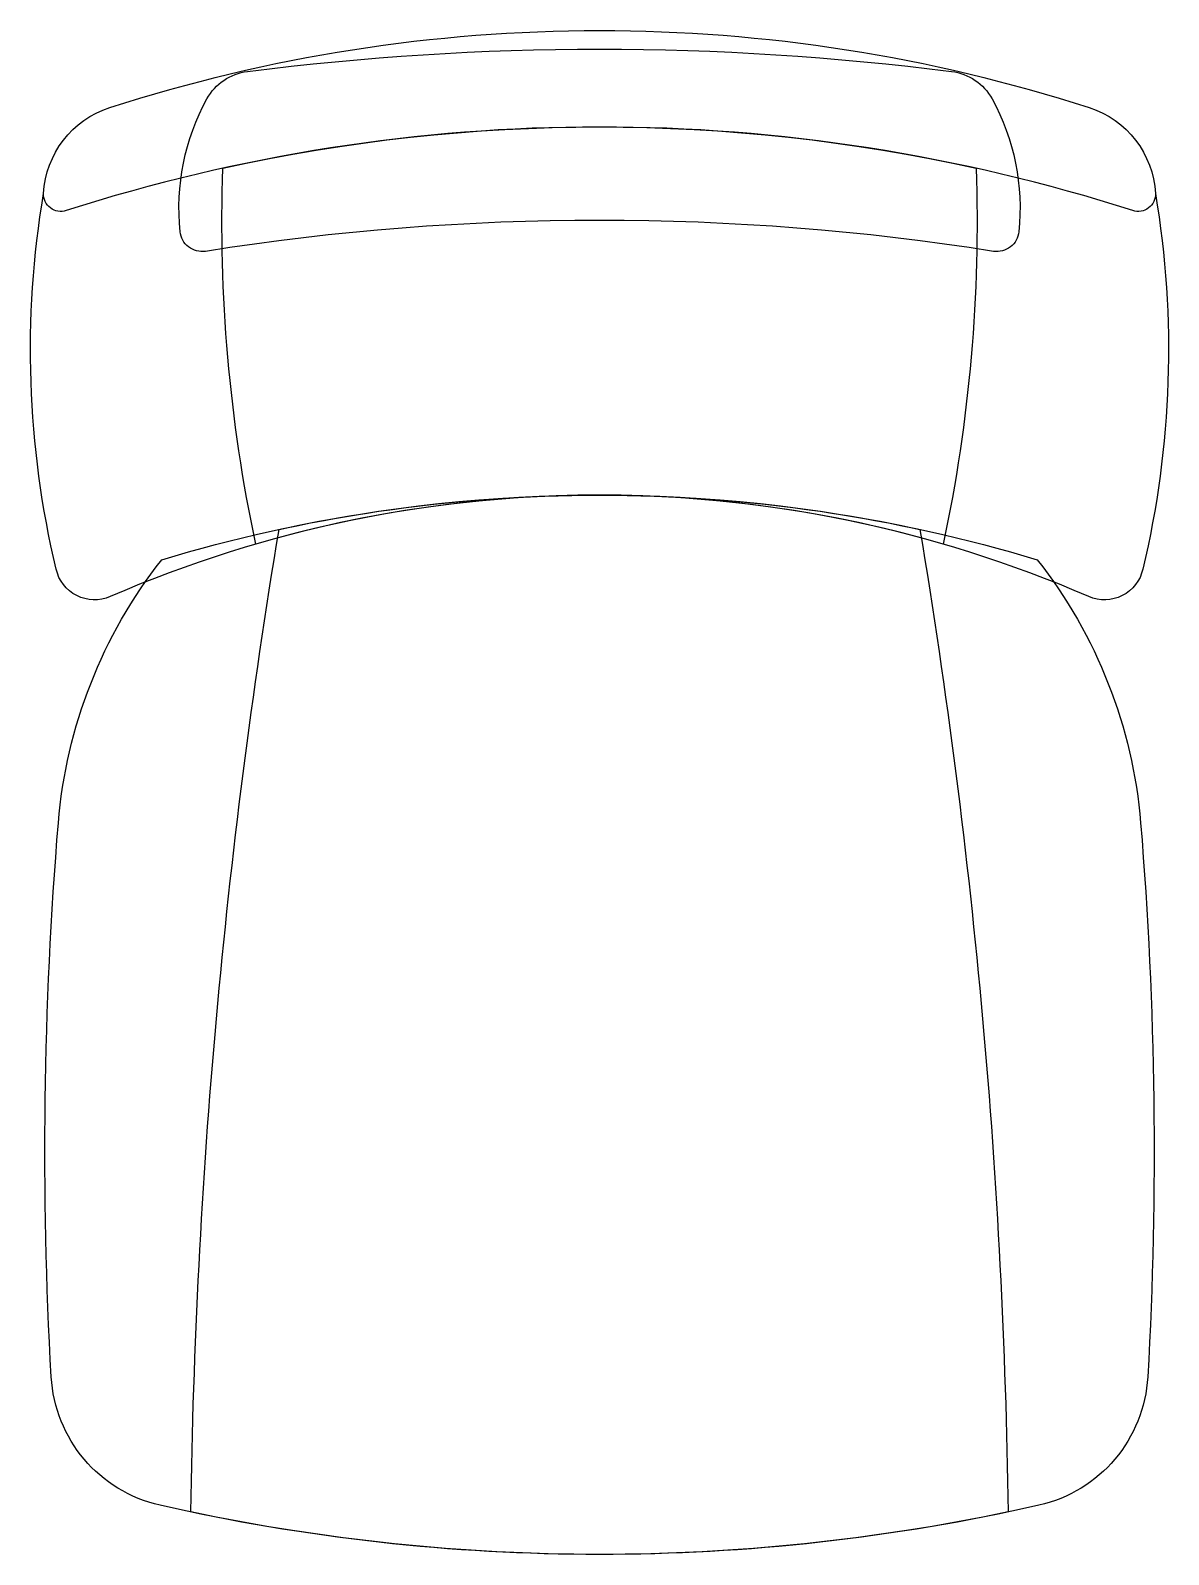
# Model space of a CAD drawing. Header units: millimetres. Extents: x -232 to 232, y -311 to 311.
import ezdxf

# ---------------------------------------------------------------- set-up
doc = ezdxf.new("R2010")
doc.units = ezdxf.units.MM
doc.header["$LTSCALE"] = 0.001

msp = doc.modelspace()

# ---------------------------------------------------------------- linework, layer by layer
for points in [[(-199.3, 79.83, -0.471476), (-221.3, 91.03, -0.100448), (-226.4, 244.13, -0.310716), (-199.4, 279.13, -0.157479), (199.4, 279.13, -0.310716), (226.4, 244.13, -0.100448), (221.3, 91.03, -0.471476), (199.3, 79.83, 0.207418), (-199.3, 79.83)], [(-217.2, 237.13, -0.527943), (-226.4, 244.13, -0.310716), (-199.4, 279.13, -0.157479), (199.4, 279.13, -0.310716), (226.4, 244.13, -0.527943), (217.2, 237.13, 0.156807), (-217.2, 237.13)], [(-160.5, 220.53, -0.428923), (-170.8, 228.53, -0.151259), (-159.9, 282.63, -0.239628), (-143.4, 293.83, -0.063556), (143.4, 293.83, -0.239628), (159.9, 282.63, -0.151259), (170.8, 228.53, -0.428923), (160.5, 220.53, 0.078662), (-160.5, 220.53)], [(-140, 101.23, -0.060933), (-153.4, 254.43, -0.109382), (153.4, 254.43, -0.060933), (140, 101.23, 0.142531), (-140, 101.23)], [(-179, -290.47, -0.334655), (-223.3, -238.07, -0.034623), (-220.4, -12.37, -0.147077), (-178.3, 94.83, -0.147789), (178.3, 94.83, -0.147077), (220.4, -12.37, -0.034623), (223.3, -238.07, -0.334655), (179, -290.47, -0.112061), (-179, -290.47)], [(-166.4, -293.17, -0.037859), (-130.5, 107.23, -0.10707), (130.5, 107.23, -0.037859), (166.4, -293.17, -0.103994), (-166.4, -293.17)]]:
    msp.add_lwpolyline(points, format="xyb")

doc.saveas('drawing.dxf')
